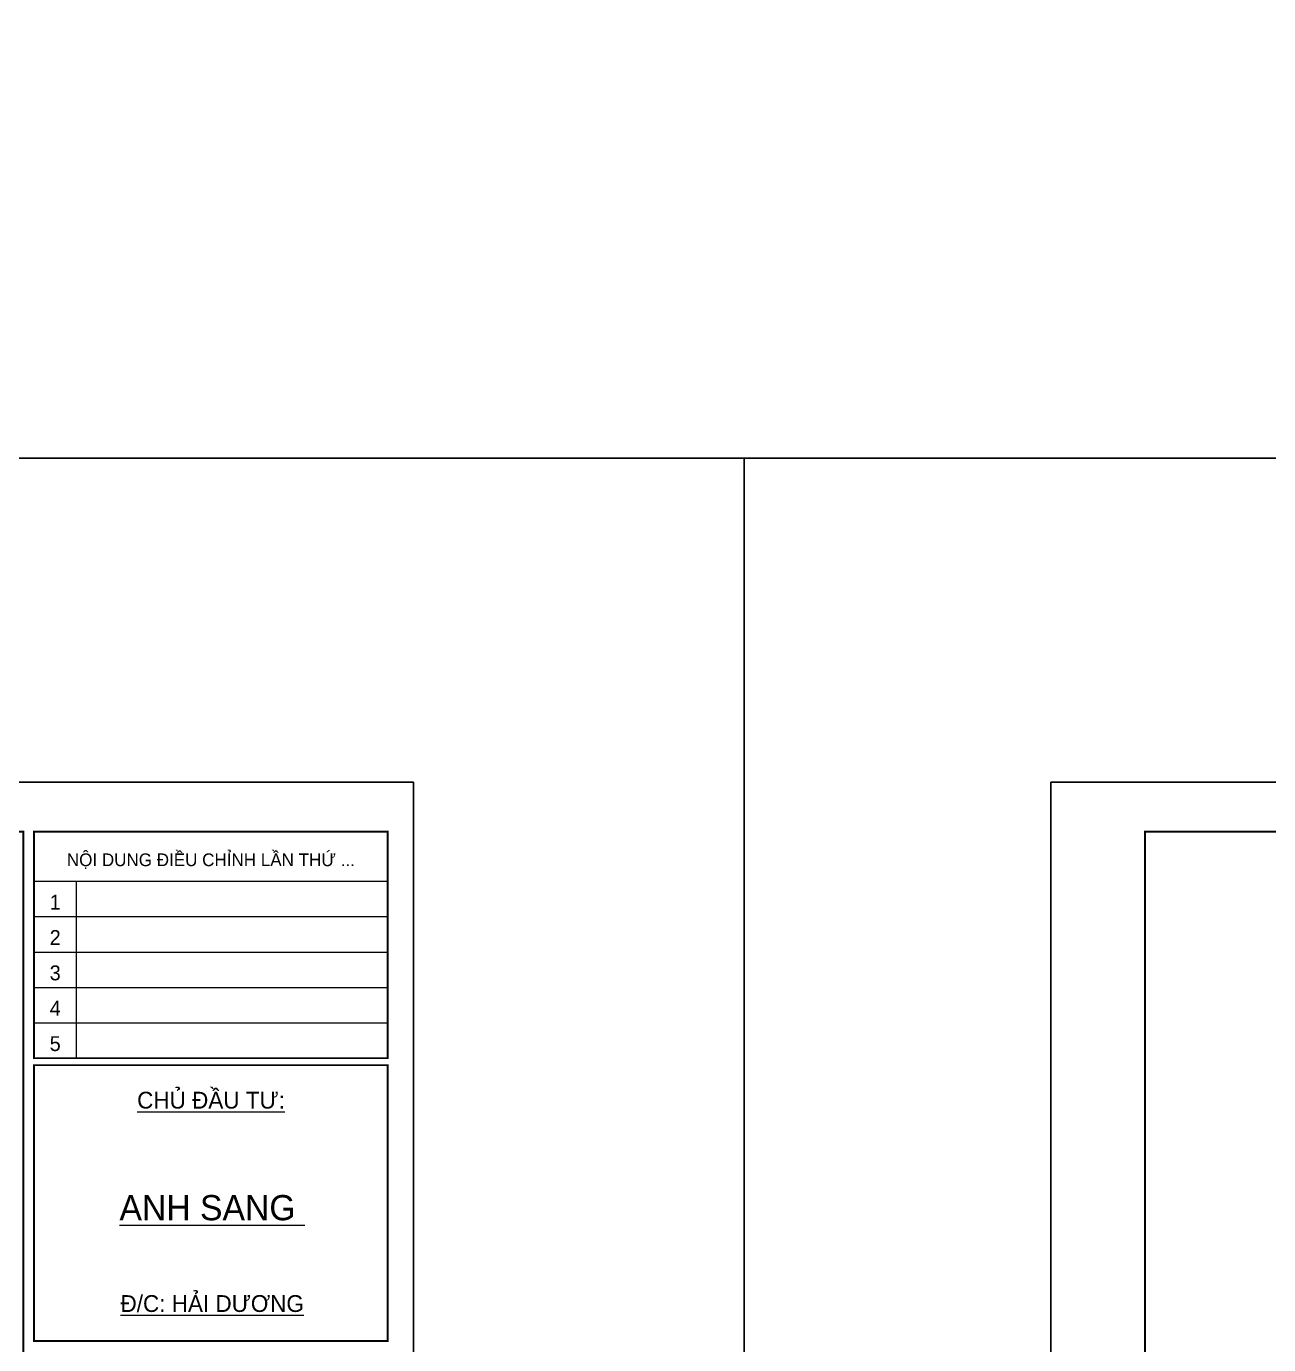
# Model space of a CAD drawing. Extents: x -2098986 to 943, y -1296280 to 73591.
# Drawn here: x -1794460 to -1783926, y -1226398 to -1215216 of the extents above; entities that cross this region are included whole.
import ezdxf
from ezdxf.enums import TextEntityAlignment as Align

# ---------------------------------------------------------------- set-up
doc = ezdxf.new("R2010")
doc.units = 0
doc.header["$LTSCALE"] = 150
doc.layers.get('Defpoints').update_dxf_attribs({"lineweight": 18})
for name, color, linetype, lineweight in [('05.Text', 253, 'Continuous', 18), ('11.Khung bo', 32, 'Continuous', 50), ('12.Khung', 36, 'Continuous', 25), ('KCVN-THAY', 7, 'Continuous', 25), ('LS-THAY', 7, 'Continuous', 20)]:
    doc.layers.add(name, color=color, linetype=linetype, lineweight=lineweight)
doc.layers.add('Tpl_Bound', color=1, linetype='Continuous', plot=False)
doc.styles.add('AVANT', font='')
doc.styles.add('VnAvantH', font='')
doc.styles.get('AVANT').set_extended_font_data('.VnAvant')
doc.styles.get('VnAvantH').set_extended_font_data('.VnAvantH')

# ---------------------------------------------------------------- blocks, each defined once
blk = doc.blocks.new('*U4')
at = {"layer": 'KCVN-THAY', "color": 140}
blk.add_lwpolyline([(214871.76, 86966.68), (215381.8, 86966.68), (215381.8, 86579.68), (214871.76, 86579.68)], close=True, dxfattribs=at)
blk = doc.blocks.new('100')
at = {"layer": '11.Khung bo', "const_width": 26.7}
for points in [[(1860913, -945240), (1860913, -916940), (1896063, -916940), (1896063, -945240)], [(1860913, -945240), (1860913, -916940), (1896063, -916940), (1896063, -945240)], [(1860913, -945240), (1860913, -916940), (1896063, -916940), (1896063, -945240)], [(1896213, -920140), (1896213, -916940), (1901213, -916940), (1901213, -920140)], [(1896213, -920140), (1896213, -916940), (1901213, -916940), (1901213, -920140)], [(1896213, -920140), (1896213, -916940), (1901213, -916940), (1901213, -920140)], [(1896213, -924140), (1901213, -924140), (1901213, -920240), (1896213, -920240)], [(1896213, -924140), (1901213, -924140), (1901213, -920240), (1896213, -920240)], [(1896213, -924140), (1901213, -924140), (1901213, -920240), (1896213, -920240)]]:
    blk.add_lwpolyline(points, close=True, dxfattribs=at)
at = {"layer": '12.Khung'}
for p, q in [((1896213, -917640), (1901213, -917640)), ((1896213, -917640), (1901213, -917640)), ((1896213, -917640), (1901213, -917640)), ((1896813, -920140), (1896813, -917640)), ((1896813, -920140), (1896813, -917640)), ((1896813, -920140), (1896813, -917640)), ((1896213, -918140), (1901213, -918140)), ((1896213, -918140), (1901213, -918140)), ((1896213, -918140), (1901213, -918140)), ((1896213, -918640), (1901213, -918640)), ((1896213, -918640), (1901213, -918640)), ((1896213, -918640), (1901213, -918640)), ((1896213, -919140), (1901213, -919140)), ((1896213, -919140), (1901213, -919140)), ((1896213, -919140), (1901213, -919140)), ((1896213, -919640), (1901213, -919640)), ((1896213, -919640), (1901213, -919640)), ((1896213, -919640), (1901213, -919640))]:
    blk.add_line(p, q, dxfattribs=at)
blk.add_lwpolyline([(1901579, -945940), (1901579, -916240), (1859580, -916240), (1859580, -945940)], close=True, dxfattribs=at)
blk.add_lwpolyline([(1901579, -945940), (1901579, -916240), (1859580, -916240), (1859580, -945940)], close=True, dxfattribs=at)
blk.add_lwpolyline([(1901579, -945940), (1901579, -916240), (1859580, -916240), (1859580, -945940)], close=True, dxfattribs=at)
at = {"layer": '05.Text', "style": 'VnAvantH'}
blk.add_text('Néi dung ®iÒu chØnh lÇn thø ...', height=180, dxfattribs=at).set_placement((1898713, -917329), align=Align.MIDDLE)
at = {"layer": '05.Text'}
for s, height, style, p in [('1', 210, 'AVANT', (1896513, -918040)), ('2', 210, 'AVANT', (1896513, -918540)), ('3', 210, 'AVANT', (1896513, -919040)), ('4', 210, 'AVANT', (1896513, -919540)), ('5', 210, 'AVANT', (1896513, -920040)), ('%%uChñ ®Çu t\xad:', 237.6, 'VnAvantH', (1898716, -920853)), ('%%Uanh sang ', 356.4, 'VnAvantH', (1898732, -922432)), ('%%U®/c: h¶i d\xad¬ng', 237.6, 'VnAvantH', (1898732, -923728))]:
    blk.add_text(s, height=height, dxfattribs=dict(at, style=style)).set_placement(p, align=Align.CENTER)

msp = doc.modelspace()

# ---------------------------------------------------------------- linework, layer by layer
at = {"layer": 'LS-THAY', "color": 140}
for points in [[(-1855203.4, -1180179.1), (-1290965.1, -1180178.6), (-1290965.1, -1218879.4), (-1855203.4, -1218879.4)], [(-1855203.4, -1218879.4), (-1290965, -1218878.9), (-1290965, -1257579.6), (-1855203.4, -1257579.6)]]:
    msp.add_lwpolyline(points, close=True, dxfattribs=at)
at = {"layer": 'Tpl_Bound', "color": 1}
for points in [[(-1816375.9, -1239447.6), (-1816375.9, -1221627.6), (-1791175.9, -1221627.6), (-1791175.9, -1239447.6)], [(-1785773.3, -1239447.6), (-1785773.3, -1221627.6), (-1760573.3, -1221627.6), (-1760573.3, -1239447.6)]]:
    msp.add_lwpolyline(points, close=True, dxfattribs=at)

# ---------------------------------------------------------------- block references
at = {"layer": '05.Text', "xscale": 0.6000055114637588, "yscale": 0.6000055114637588, "zscale": 0.6000055114637588}
for p in [(-2932133.9, -671878.5), (-2901531.3, -671878.5)]:
    msp.add_blockref('100', p, dxfattribs=at)
at = {"layer": 'Defpoints'}
for p, xscale, yscale, zscale in [((-23285750.8, -9876846.9), 100, 100, 100), ((-14711282.3, -6436880), 60, 60, 60), ((-14680679.7, -6436880), 60, 60, 60)]:
    msp.add_blockref('*U4', p, dxfattribs=dict(at, xscale=xscale, yscale=yscale, zscale=zscale))

doc.saveas('drawing.dxf')
